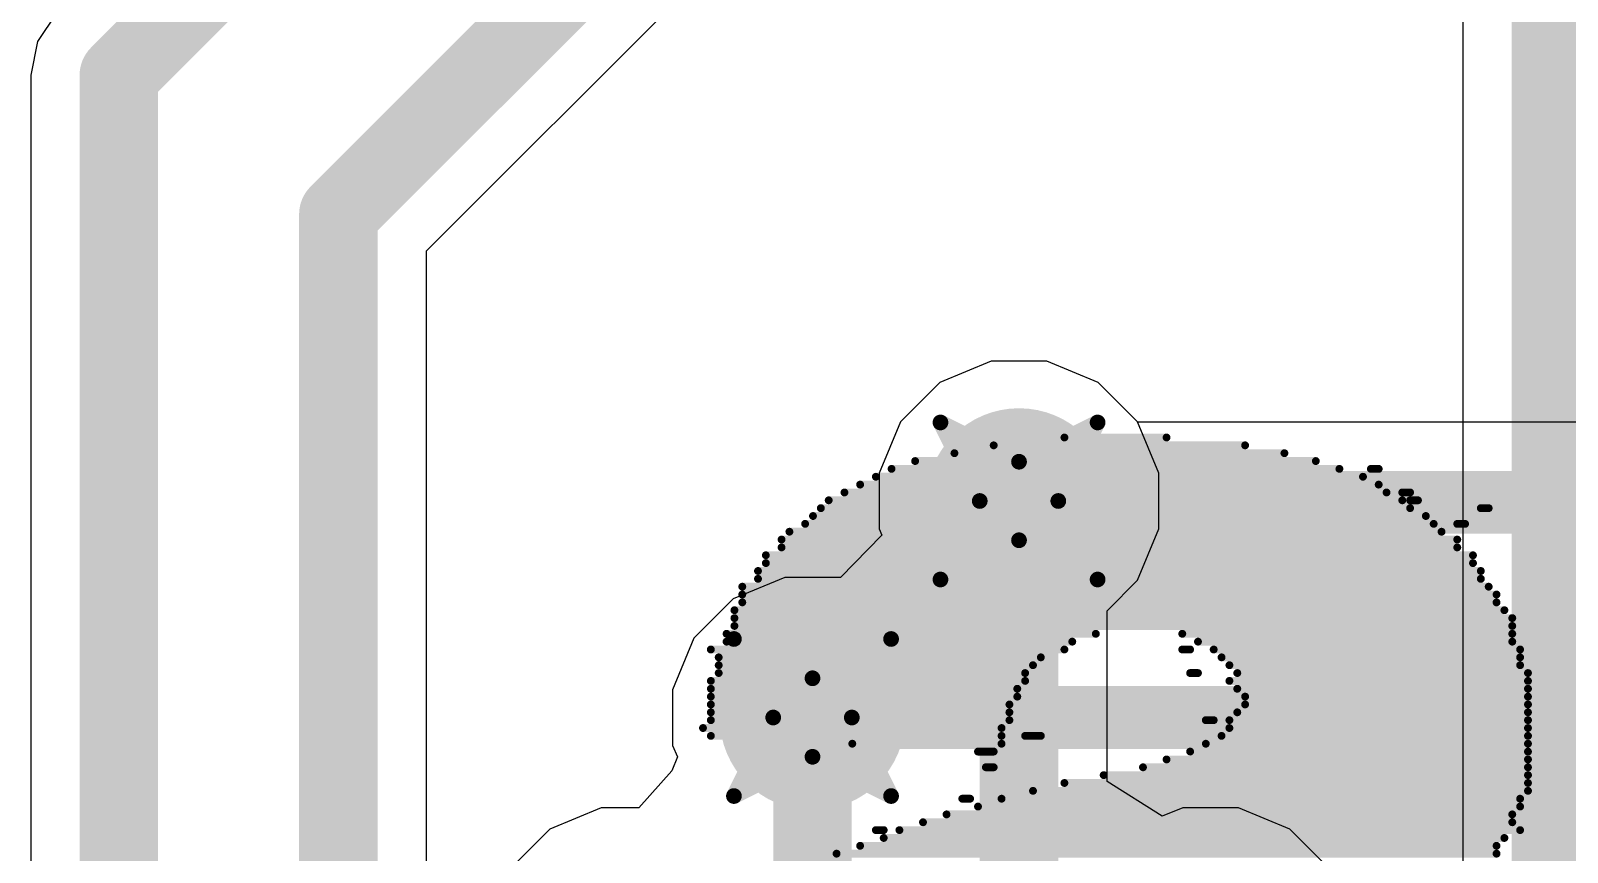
# Model space of a CAD drawing. Header units: inches. Extents: x -5 to 247, y -53 to 67.
# Drawn here: x 17.446 to 22.413, y -16.862 to -14.205 of the extents above; entities that cross this region are included whole.
import ezdxf

# ---------------------------------------------------------------- set-up
doc = ezdxf.new("R2010")
doc.units = ezdxf.units.IN
for name, color, linetype in [('Bottom Layer', 5, 'Continuous'), ('Bottom Overlay', 54, 'Continuous'), ('Drill Drawing', 1, 'Continuous'), ('Top Layer', 1, 'Continuous'), ('Via Holes', 16, 'Continuous')]:
    doc.layers.add(name, color=color, linetype=linetype)

msp = doc.modelspace()

# ---------------------------------------------------------------- hatches: boundary and pattern name
at = {"layer": 'Bottom Layer'}
h = msp.add_hatch(color=5, dxfattribs=at)
edge = h.paths.add_edge_path()
edge.add_arc((20.6407, -15.726), 0.3, 0, 360)
h = msp.add_hatch(color=5, dxfattribs=at)
edge = h.paths.add_edge_path()
edge.add_arc((19.9731, -16.4264), 0.3, 0, 360)
at = {"layer": 'Top Layer'}
h = msp.add_hatch(color=1, dxfattribs=at)
edge = h.paths.add_edge_path()
edge.add_arc((20.6407, -15.726), 0.3, 0, 360)
h = msp.add_hatch(color=1, dxfattribs=at)
edge = h.paths.add_edge_path()
edge.add_arc((19.9731, -16.4264), 0.3, 0, 360)
at = {"layer": 'Via Holes'}
h = msp.add_hatch(color=7, dxfattribs=at)
edge = h.paths.add_edge_path()
edge.add_arc((20.6407, -15.726), 0.15, 0, 360)
h = msp.add_hatch(color=7, dxfattribs=at)
edge = h.paths.add_edge_path()
edge.add_arc((19.9731, -16.4264), 0.15, 0, 360)

# ---------------------------------------------------------------- linework, layer by layer
at = {"layer": 'Bottom Layer'}
for p, q in [((20.5507, -15.2736), (20.3844, -15.3425)), ((20.7307, -15.2736), (20.5507, -15.2736)), ((20.8969, -15.3425), (20.7307, -15.2736)), ((20.3844, -15.3425), (20.2571, -15.4697)), ((21.0242, -15.4697), (20.8969, -15.3425)), ((20.2571, -15.4697), (20.1883, -15.636)), ((21.0248, -15.4712), (21.0242, -15.4697)), ((26.0979, -15.4712), (21.0248, -15.4712)), ((20.1883, -15.636), (20.1883, -15.816)), ((20.197, -15.837), (20.0631, -15.974)), ((20.1883, -15.816), (20.197, -15.837)), ((19.8831, -15.974), (19.7168, -16.0429)), ((20.0631, -15.974), (19.8831, -15.974)), ((19.7168, -16.0429), (19.5896, -16.1701)), ((19.5896, -16.1701), (19.5207, -16.3364)), ((19.5207, -16.3364), (19.5207, -16.5164)), ((19.5207, -16.5164), (19.5363, -16.554)), ((19.5363, -16.554), (19.5183, -16.5987)), ((19.5183, -16.5987), (19.4119, -16.7183)), ((19.2902, -16.7183), (19.1239, -16.7872)), ((19.4119, -16.7183), (19.2902, -16.7183)), ((19.1239, -16.7872), (18.9967, -16.9145))]:
    msp.add_line(p, q, dxfattribs=at)
at = {"layer": 'Bottom Layer', "const_width": 0.2032}
for points in [[(20.6407, -15.7302), (26.2052, -15.7302)], [(19.9731, -16.4264), (26.704, -16.4264)]]:
    msp.add_lwpolyline(points, dxfattribs=at)
at = {"layer": 'Bottom Layer', "const_width": 0.1016}
for points in [[(20.5899, -15.7302, 1), (20.6915, -15.7302, 1)], [(19.9223, -16.4264, 1), (20.0239, -16.4264, 1)]]:
    msp.add_lwpolyline(points, format="xyb", close=True, dxfattribs=at)
at = {"layer": 'Bottom Overlay', "const_width": 0.0254}
for points in [[(20.5589, -15.546), (21.3717, -15.546)], [(20.7875, -15.5206), (21.1177, -15.5206)], [(20.3049, -15.5968), (21.6003, -15.5968)], [(20.4319, -15.5714), (21.4987, -15.5714)], [(20.1779, -15.6476), (21.7527, -15.6476)], [(20.2287, -15.6222), (21.6765, -15.6222)], [(21.7781, -15.6222), (21.8035, -15.6222)], [(20.0763, -15.6984), (21.8289, -15.6984)], [(20.1271, -15.673), (21.8035, -15.673)], [(21.8797, -15.6984), (21.9051, -15.6984)], [(20.0001, -15.7492), (21.9051, -15.7492)], [(20.0255, -15.7238), (21.8797, -15.7238)], [(21.9051, -15.7238), (21.9305, -15.7238)], [(22.1337, -15.7492), (22.1591, -15.7492)], [(19.9493, -15.8), (21.9813, -15.8)], [(19.9747, -15.7746), (21.9559, -15.7746)], [(22.0575, -15.8), (22.0829, -15.8)], [(19.8731, -15.8508), (22.0575, -15.8508)], [(19.8985, -15.8254), (22.0067, -15.8254)], [(19.8223, -15.9016), (22.1083, -15.9016)], [(19.8731, -15.8762), (22.0575, -15.8762)], [(19.7969, -15.9524), (22.1337, -15.9524)], [(19.8223, -15.927), (22.1083, -15.927)], [(19.7461, -16.0032), (22.1591, -16.0032)], [(19.7969, -15.9778), (22.1337, -15.9778)], [(19.7461, -16.0286), (22.1845, -16.0286)], [(19.7461, -16.054), (22.1845, -16.054)], [(19.7207, -16.0794), (22.2099, -16.0794)], [(19.7207, -16.1048), (22.2353, -16.1048)], [(19.6953, -16.1556), (20.8891, -16.1556)], [(19.7207, -16.1302), (22.2353, -16.1302)], [(21.1685, -16.1556), (22.2353, -16.1556)], [(19.6953, -16.181), (20.8129, -16.181)], [(21.2193, -16.181), (22.2353, -16.181)], [(19.6445, -16.2064), (20.7875, -16.2064)], [(19.6699, -16.2318), (20.7113, -16.2318)], [(21.1685, -16.2064), (21.1939, -16.2064)], [(21.2701, -16.2064), (22.2607, -16.2064)], [(21.2955, -16.2318), (22.2607, -16.2318)], [(19.6699, -16.2572), (20.6859, -16.2572)], [(19.6699, -16.2826), (20.6605, -16.2826)], [(21.1939, -16.2826), (21.2193, -16.2826)], [(21.3209, -16.2572), (22.2607, -16.2572)], [(21.3463, -16.2826), (22.2861, -16.2826)], [(19.6445, -16.308), (20.6605, -16.308)], [(19.6445, -16.3334), (20.6351, -16.3334)], [(21.3209, -16.308), (22.2861, -16.308)], [(21.3463, -16.3334), (22.2861, -16.3334)], [(19.6445, -16.3588), (20.6351, -16.3588)], [(19.6445, -16.3842), (20.6097, -16.3842)], [(21.3717, -16.3588), (22.2861, -16.3588)], [(21.3717, -16.3842), (22.2861, -16.3842)], [(19.6445, -16.4096), (20.6097, -16.4096)], [(19.6445, -16.435), (20.6097, -16.435)], [(21.2447, -16.435), (21.2701, -16.435)], [(21.3209, -16.435), (22.2861, -16.435)], [(21.3463, -16.4096), (22.2861, -16.4096)], [(19.6191, -16.4604), (20.5843, -16.4604)], [(19.6445, -16.4858), (20.5843, -16.4858)], [(20.6605, -16.4858), (20.7113, -16.4858)], [(21.2955, -16.4858), (22.2861, -16.4858)], [(21.3209, -16.4604), (22.2861, -16.4604)], [(20.1017, -16.5112), (20.5843, -16.5112)], [(20.5081, -16.5366), (20.5589, -16.5366)], [(21.1939, -16.5366), (22.2861, -16.5366)], [(21.2447, -16.5112), (22.2861, -16.5112)], [(20.5335, -16.5874), (20.5589, -16.5874)], [(21.0415, -16.5874), (22.2861, -16.5874)], [(21.1177, -16.562), (22.2861, -16.562)], [(20.7875, -16.6382), (22.2861, -16.6382)], [(20.9145, -16.6128), (22.2861, -16.6128)], [(20.4573, -16.689), (20.4827, -16.689)], [(20.5843, -16.689), (22.2607, -16.689)], [(20.6859, -16.6636), (22.2861, -16.6636)], [(20.4065, -16.7398), (22.2353, -16.7398)], [(20.5081, -16.7144), (22.2607, -16.7144)], [(20.1779, -16.7906), (20.2033, -16.7906)], [(20.2541, -16.7906), (22.2607, -16.7906)], [(20.3303, -16.7652), (22.2353, -16.7652)], [(20.1271, -16.8414), (22.1845, -16.8414)], [(20.2033, -16.816), (22.2099, -16.816)], [(20.0509, -16.8668), (22.1845, -16.8668)]]:
    msp.add_lwpolyline(points, dxfattribs=at)
at = {"layer": 'Bottom Overlay', "const_width": 0.0127}
for points in [[(20.5525, -15.546, 1), (20.5652, -15.546, 1)], [(20.7811, -15.5206, 1), (20.7938, -15.5206, 1)], [(21.1113, -15.5206, 1), (21.124, -15.5206, 1)], [(21.3653, -15.546, 1), (21.378, -15.546, 1)], [(20.2985, -15.5968, 1), (20.3112, -15.5968, 1)], [(20.4255, -15.5714, 1), (20.4382, -15.5714, 1)], [(21.4923, -15.5714, 1), (21.505, -15.5714, 1)], [(21.5939, -15.5968, 1), (21.6066, -15.5968, 1)], [(20.1715, -15.6476, 1), (20.1842, -15.6476, 1)], [(20.2223, -15.6222, 1), (20.235, -15.6222, 1)], [(21.6701, -15.6222, 1), (21.6828, -15.6222, 1)], [(21.7463, -15.6476, 1), (21.759, -15.6476, 1)], [(21.7717, -15.6222, 1), (21.7844, -15.6222, 1)], [(21.7971, -15.6222, 1), (21.8098, -15.6222, 1)], [(20.0699, -15.6984, 1), (20.0826, -15.6984, 1)], [(20.1207, -15.673, 1), (20.1334, -15.673, 1)], [(21.7971, -15.673, 1), (21.8098, -15.673, 1)], [(21.8225, -15.6984, 1), (21.8352, -15.6984, 1)], [(21.8733, -15.6984, 1), (21.886, -15.6984, 1)], [(21.8987, -15.6984, 1), (21.9114, -15.6984, 1)], [(19.9937, -15.7492, 1), (20.0064, -15.7492, 1)], [(20.0191, -15.7238, 1), (20.0318, -15.7238, 1)], [(21.8733, -15.7238, 1), (21.886, -15.7238, 1)], [(21.8987, -15.7238, 1), (21.9114, -15.7238, 1)], [(21.8987, -15.7492, 1), (21.9114, -15.7492, 1)], [(21.9241, -15.7238, 1), (21.9368, -15.7238, 1)], [(22.1273, -15.7492, 1), (22.14, -15.7492, 1)], [(22.1527, -15.7492, 1), (22.1654, -15.7492, 1)], [(19.9429, -15.8, 1), (19.9556, -15.8, 1)], [(19.9683, -15.7746, 1), (19.981, -15.7746, 1)], [(21.9495, -15.7746, 1), (21.9622, -15.7746, 1)], [(21.9749, -15.8, 1), (21.9876, -15.8, 1)], [(22.0511, -15.8, 1), (22.0638, -15.8, 1)], [(22.0765, -15.8, 1), (22.0892, -15.8, 1)], [(19.8667, -15.8508, 1), (19.8794, -15.8508, 1)], [(19.8921, -15.8254, 1), (19.9048, -15.8254, 1)], [(22.0003, -15.8254, 1), (22.013, -15.8254, 1)], [(22.0511, -15.8508, 1), (22.0638, -15.8508, 1)], [(19.8159, -15.9016, 1), (19.8286, -15.9016, 1)], [(19.8667, -15.8762, 1), (19.8794, -15.8762, 1)], [(22.0511, -15.8762, 1), (22.0638, -15.8762, 1)], [(22.1019, -15.9016, 1), (22.1146, -15.9016, 1)], [(19.7905, -15.9524, 1), (19.8032, -15.9524, 1)], [(19.8159, -15.927, 1), (19.8286, -15.927, 1)], [(22.1019, -15.927, 1), (22.1146, -15.927, 1)], [(22.1273, -15.9524, 1), (22.14, -15.9524, 1)], [(19.7397, -16.0032, 1), (19.7524, -16.0032, 1)], [(19.7905, -15.9778, 1), (19.8032, -15.9778, 1)], [(22.1273, -15.9778, 1), (22.14, -15.9778, 1)], [(22.1527, -16.0032, 1), (22.1654, -16.0032, 1)], [(19.7397, -16.0286, 1), (19.7524, -16.0286, 1)], [(19.7397, -16.054, 1), (19.7524, -16.054, 1)], [(22.1781, -16.0286, 1), (22.1908, -16.0286, 1)], [(22.1781, -16.054, 1), (22.1908, -16.054, 1)], [(19.7143, -16.0794, 1), (19.727, -16.0794, 1)], [(19.7143, -16.1048, 1), (19.727, -16.1048, 1)], [(22.2035, -16.0794, 1), (22.2162, -16.0794, 1)], [(22.2289, -16.1048, 1), (22.2416, -16.1048, 1)], [(19.6889, -16.1556, 1), (19.7016, -16.1556, 1)], [(19.7143, -16.1302, 1), (19.727, -16.1302, 1)], [(20.8827, -16.1556, 1), (20.8954, -16.1556, 1)], [(21.1621, -16.1556, 1), (21.1748, -16.1556, 1)], [(22.2289, -16.1302, 1), (22.2416, -16.1302, 1)], [(22.2289, -16.1556, 1), (22.2416, -16.1556, 1)], [(19.6889, -16.181, 1), (19.7016, -16.181, 1)], [(20.8065, -16.181, 1), (20.8192, -16.181, 1)], [(21.2129, -16.181, 1), (21.2256, -16.181, 1)], [(22.2289, -16.181, 1), (22.2416, -16.181, 1)], [(19.6381, -16.2064, 1), (19.6508, -16.2064, 1)], [(19.6635, -16.2318, 1), (19.6762, -16.2318, 1)], [(20.7049, -16.2318, 1), (20.7176, -16.2318, 1)], [(20.7811, -16.2064, 1), (20.7938, -16.2064, 1)], [(21.1621, -16.2064, 1), (21.1748, -16.2064, 1)], [(21.1875, -16.2064, 1), (21.2002, -16.2064, 1)], [(21.2637, -16.2064, 1), (21.2764, -16.2064, 1)], [(21.2891, -16.2318, 1), (21.3018, -16.2318, 1)], [(22.2543, -16.2064, 1), (22.267, -16.2064, 1)], [(22.2543, -16.2318, 1), (22.267, -16.2318, 1)], [(19.6635, -16.2572, 1), (19.6762, -16.2572, 1)], [(19.6635, -16.2826, 1), (19.6762, -16.2826, 1)], [(20.6541, -16.2826, 1), (20.6668, -16.2826, 1)], [(20.6795, -16.2572, 1), (20.6922, -16.2572, 1)], [(21.1875, -16.2826, 1), (21.2002, -16.2826, 1)], [(21.2129, -16.2826, 1), (21.2256, -16.2826, 1)], [(21.3145, -16.2572, 1), (21.3272, -16.2572, 1)], [(21.3399, -16.2826, 1), (21.3526, -16.2826, 1)], [(22.2543, -16.2572, 1), (22.267, -16.2572, 1)], [(22.2797, -16.2826, 1), (22.2924, -16.2826, 1)], [(19.6381, -16.308, 1), (19.6508, -16.308, 1)], [(19.6381, -16.3334, 1), (19.6508, -16.3334, 1)], [(20.6287, -16.3334, 1), (20.6414, -16.3334, 1)], [(20.6541, -16.308, 1), (20.6668, -16.308, 1)], [(21.3145, -16.308, 1), (21.3272, -16.308, 1)], [(21.3399, -16.3334, 1), (21.3526, -16.3334, 1)], [(22.2797, -16.308, 1), (22.2924, -16.308, 1)], [(22.2797, -16.3334, 1), (22.2924, -16.3334, 1)], [(19.6381, -16.3588, 1), (19.6508, -16.3588, 1)], [(19.6381, -16.3842, 1), (19.6508, -16.3842, 1)], [(20.6033, -16.3842, 1), (20.616, -16.3842, 1)], [(20.6287, -16.3588, 1), (20.6414, -16.3588, 1)], [(21.3653, -16.3588, 1), (21.378, -16.3588, 1)], [(21.3653, -16.3842, 1), (21.378, -16.3842, 1)], [(22.2797, -16.3588, 1), (22.2924, -16.3588, 1)], [(22.2797, -16.3842, 1), (22.2924, -16.3842, 1)], [(19.6381, -16.4096, 1), (19.6508, -16.4096, 1)], [(19.6381, -16.435, 1), (19.6508, -16.435, 1)], [(20.6033, -16.4096, 1), (20.616, -16.4096, 1)], [(20.6033, -16.435, 1), (20.616, -16.435, 1)], [(21.2383, -16.435, 1), (21.251, -16.435, 1)], [(21.2637, -16.435, 1), (21.2764, -16.435, 1)], [(21.3145, -16.435, 1), (21.3272, -16.435, 1)], [(21.3399, -16.4096, 1), (21.3526, -16.4096, 1)], [(22.2797, -16.4096, 1), (22.2924, -16.4096, 1)], [(22.2797, -16.435, 1), (22.2924, -16.435, 1)], [(19.6127, -16.4604, 1), (19.6254, -16.4604, 1)], [(19.6381, -16.4858, 1), (19.6508, -16.4858, 1)], [(20.5779, -16.4604, 1), (20.5906, -16.4604, 1)], [(20.5779, -16.4858, 1), (20.5906, -16.4858, 1)], [(20.6541, -16.4858, 1), (20.6668, -16.4858, 1)], [(20.7049, -16.4858, 1), (20.7176, -16.4858, 1)], [(21.2891, -16.4858, 1), (21.3018, -16.4858, 1)], [(21.3145, -16.4604, 1), (21.3272, -16.4604, 1)], [(22.2797, -16.4604, 1), (22.2924, -16.4604, 1)], [(22.2797, -16.4858, 1), (22.2924, -16.4858, 1)], [(20.0953, -16.5112, 1), (20.108, -16.5112, 1)], [(20.5017, -16.5366, 1), (20.5144, -16.5366, 1)], [(20.5525, -16.5366, 1), (20.5652, -16.5366, 1)], [(20.5779, -16.5112, 1), (20.5906, -16.5112, 1)], [(21.1875, -16.5366, 1), (21.2002, -16.5366, 1)], [(21.2383, -16.5112, 1), (21.251, -16.5112, 1)], [(22.2797, -16.5112, 1), (22.2924, -16.5112, 1)], [(22.2797, -16.5366, 1), (22.2924, -16.5366, 1)], [(20.5271, -16.5874, 1), (20.5398, -16.5874, 1)], [(20.5525, -16.5874, 1), (20.5652, -16.5874, 1)], [(21.0351, -16.5874, 1), (21.0478, -16.5874, 1)], [(21.1113, -16.562, 1), (21.124, -16.562, 1)], [(22.2797, -16.562, 1), (22.2924, -16.562, 1)], [(22.2797, -16.5874, 1), (22.2924, -16.5874, 1)], [(20.7811, -16.6382, 1), (20.7938, -16.6382, 1)], [(20.9081, -16.6128, 1), (20.9208, -16.6128, 1)], [(22.2797, -16.6128, 1), (22.2924, -16.6128, 1)], [(22.2797, -16.6382, 1), (22.2924, -16.6382, 1)], [(20.4509, -16.689, 1), (20.4636, -16.689, 1)], [(20.4763, -16.689, 1), (20.489, -16.689, 1)], [(20.5779, -16.689, 1), (20.5906, -16.689, 1)], [(20.6795, -16.6636, 1), (20.6922, -16.6636, 1)], [(22.2543, -16.689, 1), (22.267, -16.689, 1)], [(22.2797, -16.6636, 1), (22.2924, -16.6636, 1)], [(20.4001, -16.7398, 1), (20.4128, -16.7398, 1)], [(20.5017, -16.7144, 1), (20.5144, -16.7144, 1)], [(22.2289, -16.7398, 1), (22.2416, -16.7398, 1)], [(22.2543, -16.7144, 1), (22.267, -16.7144, 1)], [(20.1715, -16.7906, 1), (20.1842, -16.7906, 1)], [(20.1969, -16.7906, 1), (20.2096, -16.7906, 1)], [(20.2477, -16.7906, 1), (20.2604, -16.7906, 1)], [(20.3239, -16.7652, 1), (20.3366, -16.7652, 1)], [(22.2289, -16.7652, 1), (22.2416, -16.7652, 1)], [(22.2543, -16.7906, 1), (22.267, -16.7906, 1)], [(20.1207, -16.8414, 1), (20.1334, -16.8414, 1)], [(20.1969, -16.816, 1), (20.2096, -16.816, 1)], [(22.1781, -16.8414, 1), (22.1908, -16.8414, 1)], [(22.2035, -16.816, 1), (22.2162, -16.816, 1)], [(20.0445, -16.8668, 1), (20.0572, -16.8668, 1)], [(22.1781, -16.8668, 1), (22.1908, -16.8668, 1)]]:
    msp.add_lwpolyline(points, format="xyb", close=True, dxfattribs=at)
at = {"layer": 'Drill Drawing', "const_width": 0.0508}
for points in [[(20.3867, -15.472), (20.6407, -15.599)], [(20.3867, -15.472), (20.5137, -15.726)], [(20.6407, -15.599), (20.8947, -15.472)], [(20.7677, -15.726), (20.8947, -15.472)], [(20.3867, -15.98), (20.5137, -15.726)], [(20.7677, -15.726), (20.8947, -15.98)], [(20.3867, -15.98), (20.6407, -15.853)], [(20.6407, -15.853), (20.8947, -15.98)], [(19.7191, -16.1724), (19.9731, -16.2994)], [(19.7191, -16.1724), (19.8461, -16.4264)], [(19.9731, -16.2994), (20.2271, -16.1724)], [(20.1001, -16.4264), (20.2271, -16.1724)], [(19.7191, -16.6804), (19.8461, -16.4264)], [(20.1001, -16.4264), (20.2271, -16.6804)], [(19.7191, -16.6804), (19.9731, -16.5534)], [(19.9731, -16.5534), (20.2271, -16.6804)]]:
    msp.add_lwpolyline(points, dxfattribs=at)
at = {"layer": 'Drill Drawing', "const_width": 0.0254}
for points in [[(20.374, -15.472, 1), (20.3994, -15.472, 1)], [(20.374, -15.472, 1), (20.3994, -15.472, 1)], [(20.882, -15.472, 1), (20.9074, -15.472, 1)], [(20.882, -15.472, 1), (20.9074, -15.472, 1)], [(20.628, -15.599, 1), (20.6534, -15.599, 1)], [(20.628, -15.599, 1), (20.6534, -15.599, 1)], [(20.501, -15.726, 1), (20.5264, -15.726, 1)], [(20.501, -15.726, 1), (20.5264, -15.726, 1)], [(20.755, -15.726, 1), (20.7804, -15.726, 1)], [(20.755, -15.726, 1), (20.7804, -15.726, 1)], [(20.628, -15.853, 1), (20.6534, -15.853, 1)], [(20.628, -15.853, 1), (20.6534, -15.853, 1)], [(20.374, -15.98, 1), (20.3994, -15.98, 1)], [(20.374, -15.98, 1), (20.3994, -15.98, 1)], [(20.882, -15.98, 1), (20.9074, -15.98, 1)], [(20.882, -15.98, 1), (20.9074, -15.98, 1)], [(19.7064, -16.1724, 1), (19.7318, -16.1724, 1)], [(19.7064, -16.1724, 1), (19.7318, -16.1724, 1)], [(20.2144, -16.1724, 1), (20.2398, -16.1724, 1)], [(20.2144, -16.1724, 1), (20.2398, -16.1724, 1)], [(19.9604, -16.2994, 1), (19.9858, -16.2994, 1)], [(19.9604, -16.2994, 1), (19.9858, -16.2994, 1)], [(19.8334, -16.4264, 1), (19.8588, -16.4264, 1)], [(19.8334, -16.4264, 1), (19.8588, -16.4264, 1)], [(20.0874, -16.4264, 1), (20.1128, -16.4264, 1)], [(20.0874, -16.4264, 1), (20.1128, -16.4264, 1)], [(19.9604, -16.5534, 1), (19.9858, -16.5534, 1)], [(19.9604, -16.5534, 1), (19.9858, -16.5534, 1)], [(19.7064, -16.6804, 1), (19.7318, -16.6804, 1)], [(19.7064, -16.6804, 1), (19.7318, -16.6804, 1)], [(20.2144, -16.6804, 1), (20.2398, -16.6804, 1)], [(20.2144, -16.6804, 1), (20.2398, -16.6804, 1)]]:
    msp.add_lwpolyline(points, format="xyb", close=True, dxfattribs=at)
at = {"layer": 'Top Layer'}
for p, q in [((22.0758, -11.5084), (22.0758, -17.6116)), ((18.7253, -14.9167), (20.3371, -13.3048)), ((17.5292, -14.1475), (17.4675, -14.24)), ((17.4675, -14.24), (17.4458, -14.349)), ((17.4458, -14.349), (17.4458, -14.349)), ((17.4458, -14.349), (17.4458, -22.0168)), ((18.7253, -22.5137), (18.7253, -14.9167)), ((20.5507, -15.2736), (20.3844, -15.3425)), ((20.7307, -15.2736), (20.5507, -15.2736)), ((20.8969, -15.3425), (20.7307, -15.2736)), ((20.3844, -15.3425), (20.2571, -15.4697)), ((21.0242, -15.4697), (20.8969, -15.3425)), ((20.2571, -15.4697), (20.1883, -15.636)), ((21.0931, -15.636), (21.0242, -15.4697)), ((20.1883, -15.636), (20.1883, -15.816)), ((21.0931, -15.816), (21.0931, -15.636)), ((20.197, -15.837), (20.0631, -15.974)), ((20.1883, -15.816), (20.197, -15.837)), ((21.0242, -15.9822), (21.0931, -15.816)), ((19.8831, -15.974), (19.7168, -16.0429)), ((20.0631, -15.974), (19.8831, -15.974)), ((20.9255, -16.0809), (21.0242, -15.9822)), ((19.7168, -16.0429), (19.5896, -16.1701)), ((20.9255, -16.6329), (20.9255, -16.0809)), ((19.5896, -16.1701), (19.5207, -16.3364)), ((19.5207, -16.3364), (19.5207, -16.5164)), ((19.5207, -16.5164), (19.5363, -16.554)), ((19.5363, -16.554), (19.5183, -16.5987)), ((19.5183, -16.5987), (19.4119, -16.7183)), ((21.1033, -16.7458), (20.9255, -16.6329)), ((19.2902, -16.7183), (19.1239, -16.7872)), ((19.4119, -16.7183), (19.2902, -16.7183)), ((21.1698, -16.7183), (21.1033, -16.7458)), ((21.3498, -16.7183), (21.1698, -16.7183)), ((21.5161, -16.7872), (21.3498, -16.7183)), ((19.1239, -16.7872), (18.9967, -16.9145)), ((21.6433, -16.9145), (21.5161, -16.7872))]:
    msp.add_line(p, q, dxfattribs=at)
at = {"layer": 'Top Layer', "const_width": 0.254}
for points in [[(22.3607, -17.9665), (22.3607, -10.606)], [(17.7307, -14.349), (19.8836, -12.196)], [(18.4404, -14.7987), (20.3867, -12.8524)], [(17.7307, -22.1348), (17.7307, -14.349)], [(18.4404, -22.5137), (18.4404, -14.7987)], [(20.6407, -24.1637), (20.6407, -15.726)], [(19.9731, -23.8022), (19.9731, -16.4264)]]:
    msp.add_lwpolyline(points, dxfattribs=at)
at = {"layer": 'Top Layer', "const_width": 0.127}
for points in [[(17.6672, -14.349, 1), (17.7942, -14.349, 1)], [(17.6672, -14.349, 1), (17.7942, -14.349, 1)], [(18.3769, -14.7987, 1), (18.5039, -14.7987, 1)], [(18.3769, -14.7987, 1), (18.5039, -14.7987, 1)], [(20.5772, -15.726, 1), (20.7042, -15.726, 1)], [(19.9096, -16.4264, 1), (20.0366, -16.4264, 1)]]:
    msp.add_lwpolyline(points, format="xyb", close=True, dxfattribs=at)

doc.saveas('drawing.dxf')
